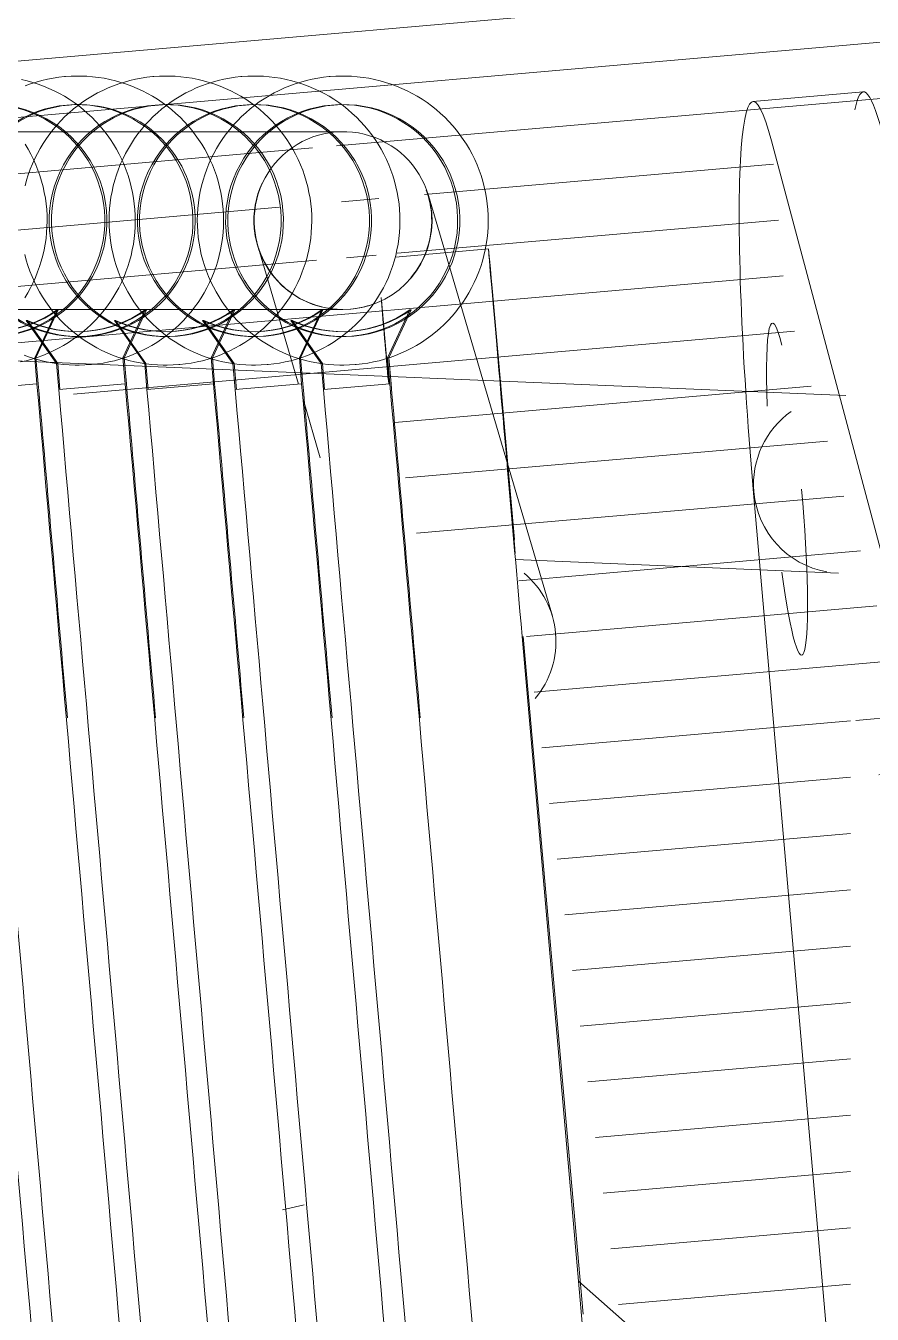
# Model space of a CAD drawing. Header units: millimetres. Extents: x 4237772 to 4686020, y -673 to 29459.
# Drawn here: x 4322924.8 to 4322962.8, y 16875.9 to 16933.9 of the extents above; entities that cross this region are included whole.
import ezdxf

# ---------------------------------------------------------------- set-up
doc = ezdxf.new("R2010")
doc.units = ezdxf.units.MM
doc.layers.add('A-ROOF-PATT', color=132, linetype='Continuous', lineweight=5)
doc.layers.add('Q-SPCQ', color=91, linetype='Continuous', lineweight=5)

# ---------------------------------------------------------------- blocks, each defined once
blk = doc.blocks.new('Static Line_Sayfa_Metal Deck_Pan Mount - Up to 15 _ pitch - Max 2 Users-1865617-SECTION - GRIDS C4-C5')
at = {"layer": 'Q-SPCQ'}
for p, q in [((4322962.431, 16930.896), (4322957.469, 16930.46)), ((4322970.593, 16882.538), (4322958.302, 16928.696)), ((4322961.644, 16917.241), (4322886.407, 16920.371)), ((4322957.477, 16913.027), (4322961.861, 16862.719)), ((4322946.783, 16909.853), (4322961.314, 16909.248)), ((4322936.301, 16880.599), (4322937.281, 16880.823)), ((4322955.471, 16872.235), (4322949.622, 16877.395))]:
    blk.add_line(p, q, dxfattribs=at)
for centre, major_axis, ratio, start_param, end_param in [((4322959, 16913.027), (-1.531, 17.433), 0.086705, 5.821787, 7.846369), ((4322963.962, 16913.463), (-1.531, 17.433), 0.086705, 5.821787, 6.581005), ((4322959, 16913.027), (-0.656, 7.471), 0.086705, 5.751974, 7.32277), ((4322961.479, 16913.245), (0, 4), 0.996205, 0.610846, 1.658044), ((4322961.479, 16913.245), (0, 4), 0.996205, 1.658044, 2.967041), ((4322959, 16913.027), (-0.656, 7.471), 0.086705, 2.086782, 4.704776)]:
    blk.add_ellipse(centre, major_axis=major_axis, ratio=ratio, start_param=start_param, end_param=end_param, dxfattribs=at)
blk = doc.blocks.new('Static Line_Sayfa_Metal Deck_Pan Mount - Up to 15 _ pitch - Max 2 Users-1847625-SECTION - GRIDS C4-C5')
at = {"layer": 'Q-SPCQ'}
for p, q in [((4322927.154, 16931.605), (4322927.066, 16931.605)), ((4322931.122, 16931.605), (4322931.034, 16931.605)), ((4322935.091, 16931.605), (4322935.003, 16931.605)), ((4322939.059, 16931.605), (4322938.971, 16931.605)), ((4322939.016, 16929.105), (4322887.425, 16929.105)), ((4322948.444, 16907.307), (4322942.868, 16926.236)), ((4322935.194, 16923.976), (4322937.027, 16917.752)), ((4322945.572, 16923.828), (4322941.385, 16923.462)), ((4322946.737, 16910.76), (4322945.731, 16922.064)), ((4322940.76, 16921.523), (4322941.094, 16917.764)), ((4322887.425, 16921.105), (4322939.016, 16921.105)), ((4322925.16, 16918.932), (4322926.164, 16921.085)), ((4322926.219, 16921.085), (4322925.215, 16918.932)), ((4322926.219, 16921.085), (4322926.164, 16921.085)), ((4322929.128, 16918.932), (4322930.132, 16921.085)), ((4322930.188, 16921.085), (4322929.183, 16918.932)), ((4322930.188, 16921.085), (4322930.132, 16921.085)), ((4322933.096, 16918.932), (4322934.101, 16921.085)), ((4322934.156, 16921.085), (4322933.152, 16918.932)), ((4322934.156, 16921.085), (4322934.101, 16921.085)), ((4322937.065, 16918.932), (4322938.069, 16921.085)), ((4322938.125, 16921.085), (4322937.12, 16918.932)), ((4322938.125, 16921.085), (4322938.069, 16921.085)), ((4322941.033, 16918.932), (4322942.037, 16921.085)), ((4322942.093, 16921.085), (4322941.089, 16918.932)), ((4322942.093, 16921.085), (4322942.037, 16921.085)), ((4322924.776, 16920.617), (4322926.139, 16918.67)), ((4322924.832, 16920.617), (4322924.776, 16920.617)), ((4322926.195, 16918.67), (4322924.832, 16920.617)), ((4322928.745, 16920.617), (4322930.108, 16918.67)), ((4322928.8, 16920.617), (4322928.745, 16920.617)), ((4322930.163, 16918.67), (4322928.8, 16920.617)), ((4322932.713, 16920.617), (4322934.076, 16918.67)), ((4322932.769, 16920.617), (4322932.713, 16920.617)), ((4322934.132, 16918.67), (4322932.769, 16920.617)), ((4322936.682, 16920.617), (4322938.045, 16918.67)), ((4322936.737, 16920.617), (4322936.682, 16920.617)), ((4322938.1, 16918.67), (4322936.737, 16920.617)), ((4322925.262, 16917.764), (4322925.16, 16918.932)), ((4322925.215, 16918.932), (4322925.16, 16918.932)), ((4322925.215, 16918.932), (4322925.317, 16917.764)), ((4322926.139, 16918.67), (4322926.242, 16917.503)), ((4322926.195, 16918.67), (4322926.139, 16918.67)), ((4322926.297, 16917.503), (4322926.195, 16918.67)), ((4322927.066, 16918.605), (4322927.154, 16918.605)), ((4322929.23, 16917.764), (4322929.128, 16918.932)), ((4322929.183, 16918.932), (4322929.128, 16918.932)), ((4322929.183, 16918.932), (4322929.286, 16917.764)), ((4322930.108, 16918.67), (4322930.21, 16917.503)), ((4322930.163, 16918.67), (4322930.108, 16918.67)), ((4322930.265, 16917.503), (4322930.163, 16918.67)), ((4322931.034, 16918.605), (4322931.122, 16918.605)), ((4322933.199, 16917.764), (4322933.096, 16918.932)), ((4322933.152, 16918.932), (4322933.096, 16918.932)), ((4322933.152, 16918.932), (4322933.254, 16917.764)), ((4322934.076, 16918.67), (4322934.178, 16917.503)), ((4322934.132, 16918.67), (4322934.076, 16918.67)), ((4322934.234, 16917.503), (4322934.132, 16918.67)), ((4322935.003, 16918.605), (4322935.091, 16918.605)), ((4322937.167, 16917.764), (4322937.065, 16918.932)), ((4322937.12, 16918.932), (4322937.065, 16918.932)), ((4322937.12, 16918.932), (4322937.222, 16917.764)), ((4322938.045, 16918.67), (4322938.147, 16917.503)), ((4322938.1, 16918.67), (4322938.045, 16918.67)), ((4322938.202, 16917.503), (4322938.1, 16918.67)), ((4322938.971, 16918.605), (4322939.059, 16918.605)), ((4322941.135, 16917.764), (4322941.033, 16918.932)), ((4322941.089, 16918.932), (4322941.033, 16918.932)), ((4322941.089, 16918.932), (4322941.191, 16917.764)), ((4322922.273, 16917.503), (4322925.262, 16917.764)), ((4322926.242, 16917.503), (4322929.23, 16917.764)), ((4322930.21, 16917.503), (4322933.199, 16917.764)), ((4322934.178, 16917.503), (4322937.167, 16917.764)), ((4322938.147, 16917.503), (4322941.135, 16917.764)), ((4322937.228, 16917.072), (4322938.004, 16914.437)), ((4322947.085, 16906.395), (4322951.486, 16856.087)), ((4322949.836, 16875.906), (4322947.125, 16906.395))]:
    blk.add_line(p, q, dxfattribs=at)
at = {"layer": 'Q-SPCQ', "flags": 128}
for points in [[(4322924.712, 16921.633), (4322924.846, 16921.855), (4322924.972, 16922.083), (4322925.088, 16922.315), (4322925.195, 16922.552), (4322925.292, 16922.794), (4322925.38, 16923.038), (4322925.458, 16923.286), (4322925.525, 16923.537), (4322925.583, 16923.791), (4322925.63, 16924.047), (4322925.668, 16924.304), (4322925.694, 16924.563), (4322925.711, 16924.822), (4322925.717, 16925.082), (4322925.713, 16925.342), (4322925.698, 16925.601), (4322925.673, 16925.86), (4322925.638, 16926.118), (4322925.592, 16926.374), (4322925.536, 16926.628), (4322925.47, 16926.879), (4322925.394, 16927.128), (4322925.308, 16927.373), (4322925.213, 16927.615), (4322925.108, 16927.853), (4322924.993, 16928.086), (4322924.869, 16928.315), (4322924.736, 16928.538)], [(4322926.499, 16931.58), (4322926.241, 16931.552), (4322925.984, 16931.514), (4322925.728, 16931.466), (4322925.475, 16931.407), (4322925.224, 16931.338), (4322924.977, 16931.26), (4322924.732, 16931.171)], [(4322924.689, 16919.055), (4322924.933, 16918.965), (4322925.18, 16918.884), (4322925.431, 16918.814), (4322925.683, 16918.754), (4322925.939, 16918.703), (4322926.195, 16918.663), (4322926.454, 16918.634), (4322926.713, 16918.614), (4322926.973, 16918.606), (4322927.066, 16918.605)], [(4322924.523, 16918.744), (4322924.776, 16918.803), (4322925.027, 16918.871), (4322925.275, 16918.95), (4322925.519, 16919.038), (4322925.76, 16919.136), (4322925.997, 16919.244), (4322926.229, 16919.361), (4322926.456, 16919.488), (4322926.678, 16919.623), (4322926.895, 16919.767), (4322927.105, 16919.92), (4322927.309, 16920.08), (4322927.507, 16920.249), (4322927.698, 16920.426), (4322927.881, 16920.61), (4322928.057, 16920.802), (4322928.225, 16921), (4322928.385, 16921.205), (4322928.537, 16921.416), (4322928.68, 16921.633), (4322928.815, 16921.855), (4322928.94, 16922.083), (4322929.057, 16922.315), (4322929.163, 16922.552), (4322929.261, 16922.794), (4322929.348, 16923.038), (4322929.426, 16923.286), (4322929.494, 16923.537), (4322929.551, 16923.791), (4322929.599, 16924.047), (4322929.636, 16924.304), (4322929.663, 16924.563), (4322929.679, 16924.822), (4322929.685, 16925.082), (4322929.681, 16925.342), (4322929.666, 16925.601), (4322929.641, 16925.86), (4322929.606, 16926.118), (4322929.56, 16926.374), (4322929.505, 16926.628), (4322929.439, 16926.879), (4322929.363, 16927.128), (4322929.277, 16927.373), (4322929.181, 16927.615), (4322929.076, 16927.853), (4322928.961, 16928.086), (4322928.838, 16928.315), (4322928.705, 16928.538), (4322928.563, 16928.756), (4322928.413, 16928.968), (4322928.254, 16929.174), (4322928.087, 16929.374), (4322927.913, 16929.566), (4322927.73, 16929.752), (4322927.541, 16929.93), (4322927.345, 16930.1), (4322927.142, 16930.262), (4322926.932, 16930.416), (4322926.717, 16930.562), (4322926.496, 16930.699), (4322926.269, 16930.827), (4322926.038, 16930.945), (4322925.802, 16931.055), (4322925.562, 16931.155), (4322925.318, 16931.245), (4322925.071, 16931.325), (4322924.821, 16931.396), (4322924.568, 16931.456)], [(4322930.468, 16931.58), (4322930.209, 16931.552), (4322929.952, 16931.514), (4322929.697, 16931.466), (4322929.443, 16931.407), (4322929.193, 16931.338), (4322928.945, 16931.26), (4322928.7, 16931.171), (4322928.46, 16931.073), (4322928.223, 16930.965), (4322927.991, 16930.848), (4322927.764, 16930.722), (4322927.542, 16930.587), (4322927.325, 16930.443), (4322927.115, 16930.29), (4322926.911, 16930.129), (4322926.713, 16929.96), (4322926.522, 16929.784), (4322926.339, 16929.599), (4322926.163, 16929.408), (4322925.995, 16929.21), (4322925.834, 16929.005), (4322925.683, 16928.794), (4322925.539, 16928.577), (4322925.405, 16928.354), (4322925.28, 16928.127), (4322925.163, 16927.894), (4322925.056, 16927.657), (4322924.959, 16927.416), (4322924.872, 16927.171), (4322924.794, 16926.923), (4322924.726, 16926.672)], [(4322924.715, 16923.582), (4322924.781, 16923.331), (4322924.857, 16923.082), (4322924.943, 16922.837), (4322925.039, 16922.595), (4322925.144, 16922.357), (4322925.258, 16922.124), (4322925.382, 16921.895), (4322925.515, 16921.672), (4322925.657, 16921.454), (4322925.807, 16921.241), (4322925.966, 16921.036), (4322926.133, 16920.836), (4322926.307, 16920.644), (4322926.489, 16920.458), (4322926.679, 16920.28), (4322926.875, 16920.11), (4322927.078, 16919.947), (4322927.288, 16919.793), (4322927.503, 16919.648), (4322927.724, 16919.511), (4322927.951, 16919.383), (4322928.182, 16919.264), (4322928.418, 16919.155), (4322928.658, 16919.055), (4322928.901, 16918.965), (4322929.149, 16918.884), (4322929.399, 16918.814), (4322929.652, 16918.754), (4322929.907, 16918.703), (4322930.164, 16918.663), (4322930.422, 16918.634), (4322930.681, 16918.614), (4322930.941, 16918.606), (4322931.034, 16918.605)], [(4322927.066, 16931.605), (4322926.806, 16931.6), (4322926.547, 16931.584), (4322926.499, 16931.58)], [(4322927.72, 16918.63), (4322927.979, 16918.657), (4322928.236, 16918.696), (4322928.491, 16918.744), (4322928.745, 16918.803), (4322928.995, 16918.871), (4322929.243, 16918.95), (4322929.488, 16919.038), (4322929.728, 16919.136), (4322929.965, 16919.244), (4322930.197, 16919.361), (4322930.424, 16919.488), (4322930.646, 16919.623), (4322930.863, 16919.767), (4322931.073, 16919.92), (4322931.278, 16920.08), (4322931.475, 16920.249), (4322931.666, 16920.426), (4322931.849, 16920.61), (4322932.025, 16920.802), (4322932.194, 16921), (4322932.354, 16921.205), (4322932.506, 16921.416), (4322932.649, 16921.633), (4322932.783, 16921.855), (4322932.909, 16922.083), (4322933.025, 16922.315), (4322933.132, 16922.552), (4322933.229, 16922.794), (4322933.317, 16923.038), (4322933.394, 16923.286), (4322933.462, 16923.537), (4322933.52, 16923.791), (4322933.567, 16924.047), (4322933.604, 16924.304), (4322933.631, 16924.563), (4322933.648, 16924.822), (4322933.654, 16925.082), (4322933.65, 16925.342), (4322933.635, 16925.601), (4322933.61, 16925.86), (4322933.574, 16926.118), (4322933.529, 16926.374), (4322933.473, 16926.628), (4322933.407, 16926.879), (4322933.331, 16927.128), (4322933.245, 16927.373), (4322933.15, 16927.615), (4322933.044, 16927.853), (4322932.93, 16928.086), (4322932.806, 16928.315), (4322932.673, 16928.538), (4322932.531, 16928.756), (4322932.381, 16928.968), (4322932.222, 16929.174), (4322932.056, 16929.374), (4322931.881, 16929.566), (4322931.699, 16929.752), (4322931.509, 16929.93), (4322931.313, 16930.1), (4322931.11, 16930.262), (4322930.9, 16930.416), (4322930.685, 16930.562), (4322930.464, 16930.699), (4322930.238, 16930.827), (4322930.006, 16930.945), (4322929.771, 16931.055), (4322929.531, 16931.155), (4322929.287, 16931.245), (4322929.039, 16931.325), (4322928.789, 16931.396), (4322928.536, 16931.456), (4322928.281, 16931.506), (4322928.024, 16931.546), (4322927.766, 16931.576), (4322927.507, 16931.595), (4322927.247, 16931.604), (4322927.154, 16931.605)], [(4322934.436, 16931.58), (4322934.178, 16931.552), (4322933.921, 16931.514), (4322933.665, 16931.466), (4322933.412, 16931.407), (4322933.161, 16931.338), (4322932.913, 16931.26), (4322932.669, 16931.171), (4322932.428, 16931.073), (4322932.191, 16930.965), (4322931.959, 16930.848), (4322931.732, 16930.722), (4322931.51, 16930.587), (4322931.294, 16930.443), (4322931.083, 16930.29), (4322930.879, 16930.129), (4322930.681, 16929.96), (4322930.491, 16929.784), (4322930.307, 16929.599), (4322930.131, 16929.408), (4322929.963, 16929.21), (4322929.803, 16929.005), (4322929.651, 16928.794), (4322929.508, 16928.577), (4322929.373, 16928.354), (4322929.248, 16928.127), (4322929.132, 16927.894), (4322929.025, 16927.657), (4322928.928, 16927.416), (4322928.84, 16927.171), (4322928.762, 16926.923), (4322928.695, 16926.672), (4322928.637, 16926.419), (4322928.589, 16926.163), (4322928.552, 16925.906), (4322928.525, 16925.647), (4322928.509, 16925.388), (4322928.503, 16925.128), (4322928.507, 16924.868), (4322928.522, 16924.608), (4322928.547, 16924.349), (4322928.582, 16924.092), (4322928.628, 16923.836), (4322928.684, 16923.582), (4322928.75, 16923.331), (4322928.826, 16923.082), (4322928.911, 16922.837), (4322929.007, 16922.595), (4322929.112, 16922.357), (4322929.227, 16922.124), (4322929.351, 16921.895), (4322929.483, 16921.672), (4322929.625, 16921.454), (4322929.775, 16921.241), (4322929.934, 16921.036), (4322930.101, 16920.836), (4322930.276, 16920.644), (4322930.458, 16920.458), (4322930.647, 16920.28), (4322930.844, 16920.11), (4322931.047, 16919.947), (4322931.256, 16919.793), (4322931.471, 16919.648), (4322931.693, 16919.511), (4322931.919, 16919.383), (4322932.15, 16919.264), (4322932.386, 16919.155), (4322932.626, 16919.055), (4322932.87, 16918.965), (4322933.117, 16918.884), (4322933.367, 16918.814), (4322933.62, 16918.754), (4322933.875, 16918.703), (4322934.132, 16918.663), (4322934.391, 16918.634), (4322934.65, 16918.614), (4322934.91, 16918.606), (4322935.003, 16918.605)], [(4322931.034, 16931.605), (4322930.774, 16931.6), (4322930.515, 16931.584), (4322930.468, 16931.58)], [(4322931.689, 16918.63), (4322931.947, 16918.657), (4322932.204, 16918.696), (4322932.46, 16918.744), (4322932.713, 16918.803), (4322932.964, 16918.871), (4322933.212, 16918.95), (4322933.456, 16919.038), (4322933.697, 16919.136), (4322933.933, 16919.244), (4322934.166, 16919.361), (4322934.393, 16919.488), (4322934.615, 16919.623), (4322934.831, 16919.767), (4322935.042, 16919.92), (4322935.246, 16920.08), (4322935.444, 16920.249), (4322935.634, 16920.426), (4322935.818, 16920.61), (4322935.994, 16920.802), (4322936.162, 16921), (4322936.322, 16921.205), (4322936.474, 16921.416), (4322936.617, 16921.633), (4322936.752, 16921.855), (4322936.877, 16922.083), (4322936.993, 16922.315), (4322937.1, 16922.552), (4322937.197, 16922.794), (4322937.285, 16923.038), (4322937.363, 16923.286), (4322937.43, 16923.537), (4322937.488, 16923.791), (4322937.536, 16924.047), (4322937.573, 16924.304), (4322937.6, 16924.563), (4322937.616, 16924.822), (4322937.622, 16925.082), (4322937.618, 16925.342), (4322937.603, 16925.601), (4322937.578, 16925.86), (4322937.543, 16926.118), (4322937.497, 16926.374), (4322937.441, 16926.628), (4322937.375, 16926.879), (4322937.299, 16927.128), (4322937.214, 16927.373), (4322937.118, 16927.615), (4322937.013, 16927.853), (4322936.898, 16928.086), (4322936.774, 16928.315), (4322936.642, 16928.538), (4322936.5, 16928.756), (4322936.35, 16928.968), (4322936.191, 16929.174), (4322936.024, 16929.374), (4322935.849, 16929.566), (4322935.667, 16929.752), (4322935.478, 16929.93), (4322935.281, 16930.1), (4322935.078, 16930.262), (4322934.869, 16930.416), (4322934.653, 16930.562), (4322934.432, 16930.699), (4322934.206, 16930.827), (4322933.975, 16930.945), (4322933.739, 16931.055), (4322933.499, 16931.155), (4322933.255, 16931.245), (4322933.008, 16931.325), (4322932.758, 16931.396), (4322932.505, 16931.456), (4322932.25, 16931.506), (4322931.993, 16931.546), (4322931.734, 16931.576), (4322931.475, 16931.595), (4322931.215, 16931.604), (4322931.122, 16931.605)], [(4322938.405, 16931.58), (4322938.146, 16931.552), (4322937.889, 16931.514), (4322937.634, 16931.466), (4322937.38, 16931.407), (4322937.129, 16931.338), (4322936.882, 16931.26), (4322936.637, 16931.171), (4322936.396, 16931.073), (4322936.16, 16930.965), (4322935.928, 16930.848), (4322935.701, 16930.722), (4322935.478, 16930.587), (4322935.262, 16930.443), (4322935.052, 16930.29), (4322934.847, 16930.129), (4322934.65, 16929.96), (4322934.459, 16929.784), (4322934.276, 16929.599), (4322934.1, 16929.408), (4322933.931, 16929.21), (4322933.771, 16929.005), (4322933.619, 16928.794), (4322933.476, 16928.577), (4322933.342, 16928.354), (4322933.216, 16928.127), (4322933.1, 16927.894), (4322932.993, 16927.657), (4322932.896, 16927.416), (4322932.808, 16927.171), (4322932.731, 16926.923), (4322932.663, 16926.672), (4322932.605, 16926.419), (4322932.558, 16926.163), (4322932.521, 16925.906), (4322932.494, 16925.647), (4322932.477, 16925.388), (4322932.471, 16925.128), (4322932.475, 16924.868), (4322932.49, 16924.608), (4322932.515, 16924.349), (4322932.551, 16924.092), (4322932.596, 16923.836), (4322932.652, 16923.582), (4322932.718, 16923.331), (4322932.794, 16923.082), (4322932.88, 16922.837), (4322932.975, 16922.595), (4322933.081, 16922.357), (4322933.195, 16922.124), (4322933.319, 16921.895), (4322933.452, 16921.672), (4322933.594, 16921.454), (4322933.744, 16921.241), (4322933.903, 16921.036), (4322934.069, 16920.836), (4322934.244, 16920.644), (4322934.426, 16920.458), (4322934.616, 16920.28), (4322934.812, 16920.11), (4322935.015, 16919.947), (4322935.224, 16919.793), (4322935.44, 16919.648), (4322935.661, 16919.511), (4322935.887, 16919.383), (4322936.119, 16919.264), (4322936.354, 16919.155), (4322936.594, 16919.055), (4322936.838, 16918.965), (4322937.086, 16918.884), (4322937.336, 16918.814), (4322937.589, 16918.754), (4322937.844, 16918.703), (4322938.101, 16918.663), (4322938.359, 16918.634), (4322938.618, 16918.614), (4322938.878, 16918.606), (4322938.971, 16918.605)], [(4322935.003, 16931.605), (4322934.743, 16931.6), (4322934.483, 16931.584), (4322934.436, 16931.58)], [(4322935.657, 16918.63), (4322935.916, 16918.657), (4322936.173, 16918.696), (4322936.428, 16918.744), (4322936.682, 16918.803), (4322936.932, 16918.871), (4322937.18, 16918.95), (4322937.425, 16919.038), (4322937.665, 16919.136), (4322937.902, 16919.244), (4322938.134, 16919.361), (4322938.361, 16919.488), (4322938.583, 16919.623), (4322938.8, 16919.767), (4322939.01, 16919.92), (4322939.214, 16920.08), (4322939.412, 16920.249), (4322939.603, 16920.426), (4322939.786, 16920.61), (4322939.962, 16920.802), (4322940.13, 16921), (4322940.291, 16921.205), (4322940.442, 16921.416), (4322940.586, 16921.633), (4322940.72, 16921.855), (4322940.845, 16922.083), (4322940.962, 16922.315), (4322941.069, 16922.552), (4322941.166, 16922.794), (4322941.253, 16923.038), (4322941.331, 16923.286), (4322941.399, 16923.537), (4322941.456, 16923.791), (4322941.504, 16924.047), (4322941.541, 16924.304), (4322941.568, 16924.563), (4322941.584, 16924.822), (4322941.591, 16925.082), (4322941.586, 16925.342), (4322941.572, 16925.601), (4322941.547, 16925.86), (4322941.511, 16926.118), (4322941.466, 16926.374), (4322941.41, 16926.628), (4322941.344, 16926.879), (4322941.268, 16927.128), (4322941.182, 16927.373), (4322941.086, 16927.615), (4322940.981, 16927.853), (4322940.867, 16928.086), (4322940.743, 16928.315), (4322940.61, 16928.538), (4322940.468, 16928.756), (4322940.318, 16928.968), (4322940.159, 16929.174), (4322939.992, 16929.374), (4322939.818, 16929.566), (4322939.636, 16929.752), (4322939.446, 16929.93), (4322939.25, 16930.1), (4322939.047, 16930.262), (4322938.837, 16930.416), (4322938.622, 16930.562), (4322938.401, 16930.699), (4322938.174, 16930.827), (4322937.943, 16930.945), (4322937.707, 16931.055), (4322937.467, 16931.155), (4322937.223, 16931.245), (4322936.976, 16931.325), (4322936.726, 16931.396), (4322936.473, 16931.456), (4322936.218, 16931.506), (4322935.961, 16931.546), (4322935.703, 16931.576), (4322935.444, 16931.595), (4322935.184, 16931.604), (4322935.091, 16931.605)], [(4322938.971, 16931.605), (4322938.711, 16931.6), (4322938.452, 16931.584), (4322938.405, 16931.58)], [(4322939.626, 16918.63), (4322939.884, 16918.657), (4322940.141, 16918.696), (4322940.397, 16918.744), (4322940.65, 16918.803), (4322940.901, 16918.871), (4322941.148, 16918.95), (4322941.393, 16919.038), (4322941.634, 16919.136), (4322941.87, 16919.244), (4322942.102, 16919.361), (4322942.33, 16919.488), (4322942.552, 16919.623), (4322942.768, 16919.767), (4322942.979, 16919.92), (4322943.183, 16920.08), (4322943.38, 16920.249), (4322943.571, 16920.426), (4322943.755, 16920.61), (4322943.931, 16920.802), (4322944.099, 16921), (4322944.259, 16921.205), (4322944.411, 16921.416), (4322944.554, 16921.633), (4322944.688, 16921.855), (4322944.814, 16922.083), (4322944.93, 16922.315), (4322945.037, 16922.552), (4322945.134, 16922.794), (4322945.222, 16923.038), (4322945.299, 16923.286), (4322945.367, 16923.537), (4322945.425, 16923.791), (4322945.472, 16924.047), (4322945.509, 16924.304), (4322945.536, 16924.563), (4322945.553, 16924.822), (4322945.559, 16925.082), (4322945.555, 16925.342), (4322945.54, 16925.601), (4322945.515, 16925.86), (4322945.48, 16926.118), (4322945.434, 16926.374), (4322945.378, 16926.628), (4322945.312, 16926.879), (4322945.236, 16927.128), (4322945.15, 16927.373), (4322945.055, 16927.615), (4322944.95, 16927.853), (4322944.835, 16928.086), (4322944.711, 16928.315), (4322944.578, 16928.538), (4322944.437, 16928.756), (4322944.286, 16928.968), (4322944.128, 16929.174), (4322943.961, 16929.374), (4322943.786, 16929.566), (4322943.604, 16929.752), (4322943.415, 16929.93), (4322943.218, 16930.1), (4322943.015, 16930.262), (4322942.806, 16930.416), (4322942.59, 16930.562), (4322942.369, 16930.699), (4322942.143, 16930.827), (4322941.912, 16930.945), (4322941.676, 16931.055), (4322941.436, 16931.155), (4322941.192, 16931.245), (4322940.945, 16931.325), (4322940.694, 16931.396), (4322940.441, 16931.456), (4322940.186, 16931.506), (4322939.929, 16931.546), (4322939.671, 16931.576), (4322939.412, 16931.595), (4322939.152, 16931.604), (4322939.059, 16931.605)], [(4322927.154, 16918.605), (4322927.414, 16918.61), (4322927.673, 16918.626), (4322927.72, 16918.63)], [(4322931.122, 16918.605), (4322931.382, 16918.61), (4322931.642, 16918.626), (4322931.689, 16918.63)], [(4322935.091, 16918.605), (4322935.351, 16918.61), (4322935.61, 16918.626), (4322935.657, 16918.63)], [(4322939.059, 16918.605), (4322939.319, 16918.61), (4322939.578, 16918.626), (4322939.626, 16918.63)]]:
    blk.add_lwpolyline(points, dxfattribs=at)
at = {"layer": 'Q-SPCQ'}
for centre, major_axis, ratio, start_param, end_param in [((4322927.061, 16925.105), (0, 5.219), 1, 0.087266, 3.228859), ((4322927.158, 16925.105), (0, 5.219), 1, 0.087266, 3.228859), ((4322923.093, 16925.105), (0, 5.219), 1, 3.228859, 6.370452), ((4322923.19, 16925.105), (0, 5.219), 1, 3.228859, 6.370452), ((4322931.03, 16925.105), (0.001, 5.219), 1, 0.087543, 3.229136), ((4322931.127, 16925.105), (0, 5.219), 1, 0.087266, 3.228859), ((4322927.061, 16925.105), (0, 5.219), 1, 3.228859, 6.370452), ((4322927.158, 16925.105), (0.001, 5.219), 1, 3.229105, 6.370697), ((4322934.998, 16925.105), (0, 5.219), 1, 0.087266, 3.228859), ((4322935.095, 16925.105), (0, 5.219), 1, 0.087266, 3.228859), ((4322931.03, 16925.105), (0, 5.219), 1, 3.228859, 6.370452), ((4322931.127, 16925.105), (0, 5.219), 1, 3.228859, 6.370452), ((4322938.967, 16925.105), (0, 5.219), 1, 0.087266, 3.228859), ((4322939.064, 16925.105), (0, 5.219), 1, 0.087266, 3.228859), ((4322934.998, 16925.105), (0, 5.219), 1, 3.228859, 6.370452), ((4322935.095, 16925.105), (0, 5.219), 1, 3.228859, 6.370452), ((4322938.967, 16925.105), (0, 5.219), 1, 3.228859, 6.370452), ((4322939.064, 16925.105), (0, 5.219), 1, 3.228859, 6.370452), ((4322939.031, 16925.106), (0, 4), 1, 4.799655, 7.941248), ((4322939.016, 16925.105), (0, 4), 1, 1.134464, 1.658063), ((4322939.016, 16925.105), (0, 4), 1, 4.799655, 5.061455), ((4322939.031, 16925.106), (-0.002, 4), 1, 1.657547, 4.799139), ((4322939.016, 16925.105), (0, 4), 1, 4.014257, 4.799655), ((4322939.016, 16925.105), (0, 4), 1, 1.658063, 2.96706), ((4322947.097, 16906.395), (-1.525, 17.433), 0.00069, 5.829339, 7.853921), ((4322942.116, 16905.959), (-1.525, 17.433), 0.00069, 0.451411, 0.811518), ((4322923.084, 16925.441), (0, 5.334), 1, 2.700692, 3.757026), ((4322923.14, 16925.441), (0, 5.334), 1, 2.700692, 3.757026), ((4322927.053, 16925.441), (0, 5.334), 1, 2.700692, 3.757026), ((4322927.108, 16925.441), (0, 5.334), 1, 2.700692, 3.757026), ((4322931.021, 16925.441), (0, 5.334), 1, 2.700692, 3.757026), ((4322931.077, 16925.441), (0, 5.334), 1, 2.700692, 3.757026), ((4322934.99, 16925.441), (0, 5.334), 1, 2.700692, 3.757026), ((4322935.045, 16925.441), (0, 5.334), 1, 2.700692, 3.757026), ((4322938.958, 16925.441), (0, 5.334), 1, 2.700692, 3.757026), ((4322939.013, 16925.441), (0, 5.334), 1, 2.700692, 3.757026), ((4322939.016, 16925.105), (0, 4), 1, 3.228859, 3.490659), ((4322923.952, 16886.882), (-6.101, 69.734), 0.00069, 4.253546, 5.171111), ((4322924.932, 16886.621), (-6.101, 69.734), 0.00069, 4.253546, 5.171111), ((4322927.92, 16886.882), (-6.101, 69.734), 0.00069, 4.253546, 5.171111), ((4322928.063, 16886.882), (-6.101, 69.734), 0.00069, 1.111953, 1.341345), ((4322928.9, 16886.621), (-6.101, 69.734), 0.00069, 4.253546, 5.171111), ((4322931.888, 16886.882), (-6.101, 69.734), 0.00069, 4.253546, 5.171111), ((4322932.031, 16886.882), (-6.101, 69.734), 0.00069, 1.111953, 1.341345), ((4322932.868, 16886.621), (-6.101, 69.734), 0.00069, 4.253546, 5.171111), ((4322935.857, 16886.882), (-6.101, 69.734), 0.00069, 4.253546, 5.171111), ((4322935.999, 16886.882), (-6.101, 69.734), 0.00069, 1.111953, 1.341345), ((4322936.837, 16886.621), (-6.101, 69.734), 0.00069, 4.253546, 5.171111), ((4322939.825, 16886.882), (-6.101, 69.734), 0.00069, 4.253546, 5.171111), ((4322939.968, 16886.882), (-6.101, 69.734), 0.00069, 1.111953, 1.341345), ((4322940.805, 16886.621), (-6.101, 69.734), 0.00069, 4.253546, 5.171111), ((4322943.794, 16886.882), (-6.101, 69.734), 0.00069, 4.253546, 5.171111), ((4322943.936, 16886.882), (-6.101, 69.734), 0.00069, 1.111953, 1.341345), ((4322947.097, 16906.395), (-0.654, 7.471), 0.00069, 6.283185, 7.330322), ((4322947.097, 16906.395), (-0.654, 7.471), 0.00069, 5.235927, 6.283125), ((4322944.607, 16906.177), (0, 4), 1, 4.799655, 5.585054), ((4322944.607, 16906.177), (0, 4), 1, 4.014257, 4.799655)]:
    blk.add_ellipse(centre, major_axis=major_axis, ratio=ratio, start_param=start_param, end_param=end_param, dxfattribs=at)

msp = doc.modelspace()

# ---------------------------------------------------------------- hatches: boundary and pattern name
at = {"layer": 'A-ROOF-PATT'}
h = msp.add_hatch(dxfattribs=at)
h.set_pattern_fill('FP_8', color=256, style=0, pattern_type=2)
h.set_pattern_definition([(4.981, (-228585.203, -385739.019), (0.0097379167, 2.5354203988), [])])
h.paths.add_polyline_path([(4321452.809, 16841.744), (4321651.289, 16859.174), (4321640.651, 16856.973), (4321665.868, 16858.427), (4321670.283, 16818.171), (4321455.569, 16800.74), (4321453.057, 16840.121)])
h.paths.add_polyline_path([(4312697.846, 15911.582), (4322758.776, 16788.502), (4322755.13, 16834.64), (4322837.858, 16843.424), (4322839.188, 16848.459), (4322842.007, 16850.484), (4322841.545, 16855.76), (4322852.512, 16857.508), (4322851.555, 16859.813), (4322847.552, 16860.069), (4322844.968, 16863.65), (4322850.53, 16866.872), (4322853.176, 16867.524), (4322853.619, 16868.57), (4322861.194, 16870.971), (4322870.799, 16866.472), (4322872.828, 16866.872), (4322874.341, 16866.872), (4322876.796, 16866.872), (4322878.857, 16866.358), (4322880.764, 16866.872), (4322882.277, 16866.872), (4322884.733, 16866.872), (4322886.246, 16866.872), (4322888.701, 16866.872), (4322890.628, 16871.026), (4322889.265, 16875.821), (4322885.252, 16875.47), (4322881.28, 16921.628), (4322885.605, 16922.064), (4322884.361, 16927.676), (4322888.12, 16929.044), (4322886.653, 16917.511), (4322889.569, 16917.503), (4322890.865, 16917.532), (4322893.538, 16917.503), (4322894.833, 16917.532), (4322897.506, 16917.503), (4322898.801, 16917.532), (4322901.474, 16917.503), (4322902.77, 16917.532), (4322905.443, 16917.503), (4322906.738, 16917.532), (4322909.411, 16917.503), (4322910.707, 16917.532), (4322913.38, 16917.503), (4322914.675, 16917.532), (4322917.348, 16917.503), (4322918.643, 16917.532), (4322921.316, 16917.503), (4322922.612, 16917.532), (4322925.285, 16917.503), (4322926.58, 16917.532), (4322929.433, 16915.452), (4322930.548, 16917.532), (4322933.368, 16915.838), (4322934.517, 16917.532), (4322937.302, 16916.224), (4322938.485, 16917.532), (4322941.237, 16916.61), (4322942.454, 16910.388), (4322946.741, 16910.324), (4322951.486, 16875.91), (4322954.433, 16872.108), (4322954.492, 16869.95), (4322956.194, 16859.178), (4322970.503, 16858.965), (4322971.666, 16857.25), (4323010.161, 16858.966), (4323039.239, 16858.966), (4323058.167, 16818.219), (4323037.414, 16817.941), (4323010.161, 16817.752), (4323013.469, 16810.658), (4332377.319, 17627.85), (4330165.104, 17625.699), (4322373.478, 16936.146), (4322500.146, 16938.314), (4322504.493, 16938.639), (4322512.331, 16937.363), (4322517.158, 16933.841), (4322515.33, 16928.436), (4322509.478, 16921.523), (4322510.174, 16924.635), (4322512.359, 16923.991), (4322514.892, 16860.805), (4322507.929, 16860.805), (4322501.737, 16925.689), (4322495.868, 16928.179), (4322283.257, 16928.162), (4322056.012, 16908.051), (4322057.413, 16863.05), (4322057.618, 16860.797), (4322050.655, 16860.797), (4322046.878, 16907.242), (4321602.569, 16867.921), (4321603.148, 16863.042), (4321600.139, 16863.042), (4321600.344, 16860.788), (4321593.381, 16860.788), (4321592.368, 16867.019), (4321221.627, 16834.208), (4321229.071, 16818.184), (4321208.318, 16817.906), (4321177.858, 16817.905), (4321172.312, 16829.844), (4321062.009, 16817.903), (4321058.076, 16803.167), (4321052.757, 16802.889), (4321006.864, 16802.888), (4321010.23, 16815.5), (4310814.558, 15911.584), (4312682.865, 15911.582)])
h.paths.add_polyline_path([(4321912.843, 16800.748), (4321910.389, 16841.779), (4322123.142, 16858.436), (4322127.557, 16818.18), (4321924.659, 16801.786)])
h.paths.add_polyline_path([(4322370.117, 16800.757), (4322367.663, 16841.788), (4322580.416, 16858.444), (4322584.831, 16818.189), (4322381.933, 16801.795)])
h.paths.add_polyline_path([(4323009.352, 16810.3), (4323009.43, 16812.222), (4323009.184, 16812.222)])
h.paths.add_polyline_path([(4322918.623, 16852.592), (4322918.716, 16854.937), (4322918.569, 16853.21)])
h.paths.add_polyline_path([(4321547.081, 16855.412), (4321546.436, 16862.802), (4321567.192, 16863.102), (4321565.657, 16856.973), (4321547.597, 16855.449)])
h.paths.add_polyline_path([(4322004.355, 16855.421), (4322003.711, 16862.811), (4322024.466, 16863.11), (4322022.931, 16856.982), (4322004.871, 16855.458)])
h.paths.add_polyline_path([(4322461.629, 16855.429), (4322460.985, 16862.819), (4322481.74, 16863.119), (4322480.206, 16856.991), (4322462.145, 16855.467)])
h.paths.add_polyline_path([(4322857.199, 16857.13), (4322857.658, 16858.063), (4322857.166, 16857.508)])
h.paths.add_polyline_path([(4322872.923, 16857.464), (4322871.947, 16859.514), (4322872.919, 16857.508)])
h.paths.add_polyline_path([(4322906.712, 16857.643), (4322907.506, 16859.514), (4322906.697, 16857.808)])
h.paths.add_polyline_path([(4322910.68, 16857.643), (4322911.623, 16857.808), (4322910.666, 16857.808)])
h.paths.add_polyline_path([(4322970.593, 16882.538), (4322958.92, 16921.523), (4322958.302, 16928.696), (4322963.38, 16928.696), (4322975.555, 16882.974), (4322973.176, 16882.765)])
h.paths.add_polyline_path([(4322970.176, 16862.719), (4322961.861, 16862.719), (4322961.861, 16903.163), (4322970.593, 16882.538), (4322970.893, 16862.719), (4322970.459, 16862.719)])
h.paths.add_polyline_path([(4322005.47, 16866.142), (4322009.057, 16872.052), (4322012.547, 16874.574), (4322017.038, 16869.787), (4322021.756, 16869.378), (4322020.641, 16867.41), (4322006.474, 16866.218)])
h.paths.add_polyline_path([(4322462.744, 16866.151), (4322466.331, 16872.06), (4322469.821, 16874.583), (4322474.16, 16869.749), (4322479.03, 16869.387), (4322477.915, 16867.419), (4322463.748, 16866.227)])
h.paths.add_polyline_path([(4322939.38, 16921.121), (4322935.406, 16926.797), (4322938.682, 16929.091), (4322939.36, 16921.347)])
h.paths.add_polyline_path([(4322940.399, 16921.347), (4322940.73, 16927.787), (4322942.79, 16926.474), (4322940.481, 16921.523)])

# ---------------------------------------------------------------- block references
at = {"layer": 'Q-SPCQ'}
for name in ['Static Line_Sayfa_Metal Deck_Pan Mount - Up to 15 _ pitch - Max 2 Users-1865617-SECTION - GRIDS C4-C5', 'Static Line_Sayfa_Metal Deck_Pan Mount - Up to 15 _ pitch - Max 2 Users-1847625-SECTION - GRIDS C4-C5']:
    msp.add_blockref(name, (0, 0), dxfattribs=at)

doc.saveas('drawing.dxf')
